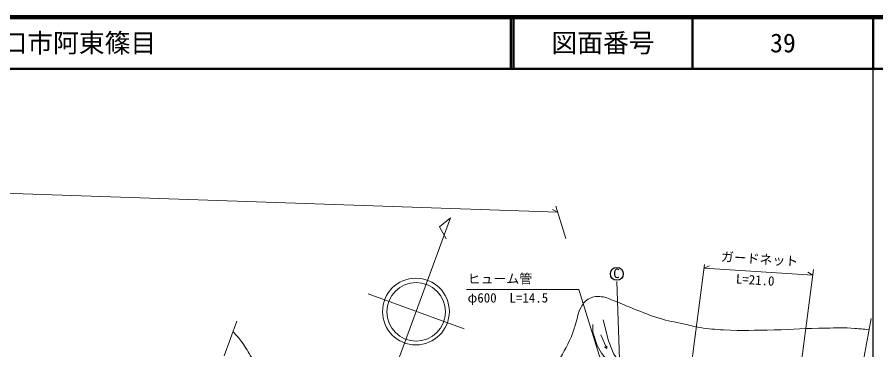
# Model space of a CAD drawing. Units: millimetres, scale not verified. Extents: x 40000 to 680000, y 20000 to 380000.
# Drawn here: x 413067 to 579500, y 315454 to 380000 of the extents above; entities that cross this region are included whole.
import ezdxf
from ezdxf.enums import TextEntityAlignment as Align

# ---------------------------------------------------------------- set-up
doc = ezdxf.new("R2010")
doc.units = ezdxf.units.MM
doc.header["$LTSCALE"] = 1000
doc.linetypes.add('CHAIN', pattern=[18.5, 12, -1.5, 3.5, -1.5])
for name, color, linetype, lineweight in [('M-BGD', 7, 'Continuous', 13), ('M-BMK', 2, 'CHAIN', 13), ('M-BMK-SRVR', 3, 'Continuous', 13), ('M-STR-HTXT', 7, 'Continuous', 13), ('M-STR-STRC', 7, 'Continuous', 13), ('M-TTL', 2, 'Continuous', 140), ('M-TTL-BAND', 7, 'Continuous', 25), ('M-TTL-LINE', 7, 'Continuous', 50)]:
    doc.layers.add(name, color=color, linetype=linetype, lineweight=lineweight)
doc.layers.add('M-TTL-TXT', color=7, linetype='Continuous')
doc.styles.add('ＭＳ ゴシック', font='')
doc.styles.get('ＭＳ ゴシック').set_extended_font_data('MS Gothic')

msp = doc.modelspace()

# ---------------------------------------------------------------- linework, layer by layer
at = {"layer": 'M-BGD'}
for p, q in [((526199, 318384), (527358, 315693)), ((527358, 315693), (527390, 316251)), ((527358, 315693), (526931, 316054))]:
    msp.add_line(p, q, dxfattribs=at)
for points in [[(538793, 299829), (537625, 300676), (535159, 301749), (533157, 303046), (531539, 306820), (531103, 309814), (529935, 312852), (528733, 314598), (527708, 317191), (526651, 321306)], [(524678, 320380), (524674, 318869), (525471, 316307), (526298, 314799), (528139, 312557), (529404, 310428), (530237, 307832), (530445, 306231), (530205, 304486), (529594, 301803)]]:
    msp.add_lwpolyline(points, dxfattribs=at)
msp.add_open_spline([(454902, 318980), (455669, 318162), (455892, 317900), (456465, 317159), (457273, 316114), (457585, 315429), (458292, 314314), (458973, 313241), (459394, 312663), (460016, 311555), (460700, 310335), (460890, 309551), (461561, 308324), (461951, 307611), (462186, 307220), (462630, 306538), (463328, 305465), (463665, 304816), (464503, 303848), (465497, 302701), (466227, 302224), (467369, 301223), (468238, 300460), (468697, 299995), (469628, 299311), (470727, 298503), (471326, 298006), (472542, 297389), (473536, 296886), (474124, 296659), (475184, 296317), (476659, 295840), (477497, 295575), (479027, 295324), (480393, 295100), (481167, 295003), (482549, 294940), (485023, 294826), (486427, 294683), (488890, 294940), (490532, 295111), (491464, 295225), (493053, 295676), (494792, 296170), (495737, 296564), (497376, 297325), (499262, 298201), (500244, 298842), (502051, 299871), (503464, 300676), (504275, 301097), (505638, 301985), (507433, 303155), (508392, 303880), (510137, 305123), (511377, 306006), (512126, 306433), (513291, 307413), (514310, 308269), (514861, 308791), (515693, 309830), (516492, 310830), (516869, 311449), (517518, 312552), (518759, 314660), (519551, 315807), (520488, 318066), (520892, 319040), (521032, 319618), (521361, 320619), (521757, 321823), (521717, 322612), (522354, 323709), (522820, 324513), (523173, 325008), (524006, 325422), (524835, 325834), (525431, 325878), (526351, 325771), (527424, 325645), (527958, 325257), (528969, 324876), (530432, 324325), (531224, 323945), (532680, 323378), (534564, 322645), (535596, 322157), (537531, 321570), (539324, 321026), (540374, 320890), (542203, 320480), (543477, 320195), (544181, 319984), (545469, 319776), (547225, 319492), (548225, 319424), (550001, 319327), (553816, 319120), (555963, 319262), (559783, 319327), (563694, 319394), (565880, 319649), (569791, 319680), (571986, 319697), (573222, 319787), (575411, 319616), (576492, 319531), (576868, 319503), (578172, 319329)], degree=3, knots=[0, 0, 0, 0, 1, 1, 1, 2, 2, 2, 3, 3, 3, 4, 4, 4, 5, 5, 5, 6, 6, 6, 7, 7, 7, 8, 8, 8, 9, 9, 9, 10, 10, 10, 11, 11, 11, 12, 12, 12, 13, 13, 13, 14, 14, 14, 15, 15, 15, 16, 16, 16, 17, 17, 17, 18, 18, 18, 19, 19, 19, 20, 20, 20, 21, 21, 21, 22, 22, 22, 23, 23, 23, 24, 24, 24, 25, 25, 25, 26, 26, 26, 27, 27, 27, 28, 28, 28, 29, 29, 29, 30, 30, 30, 31, 31, 31, 32, 32, 32, 33, 33, 33, 34, 34, 34, 35, 35, 35, 36, 36, 36, 36], dxfattribs=at)
at = {"layer": 'M-BMK'}
for p, q in [((578581, 321528), (566842, 258515)), ((434182, 262116), (455638, 321001))]:
    msp.add_line(p, q, dxfattribs=at)
at = {"layer": 'M-BMK-SRVR'}
msp.add_line((481125, 326318), (499703, 319499), dxfattribs=at)
msp.add_lwpolyline([(485314, 309003), (497053, 341040), (494930, 339298), (496236, 337011)], dxfattribs=at)
for centre, radius in [((490356, 322881), 6477), ((490383, 322826), 5676)]:
    msp.add_circle(centre, radius, dxfattribs=at)
at = {"layer": 'M-STR-HTXT'}
for p, q in [((517474, 343359), (519422, 337046)), ((517843, 342163), (516861, 342697)), ((542189, 300362), (546322, 332022)), ((546232, 331333), (547262, 331767)), ((546232, 331333), (567299, 329969)), ((567437, 331024), (563003, 297198)), ((567299, 329969), (566334, 330533))]:
    msp.add_line(p, q, dxfattribs=at)
for points in [[(359540, 345385), (380237, 346887), (517843, 342163)], [(532645, 292480), (521946, 327173), (500163, 327173)]]:
    msp.add_lwpolyline(points, dxfattribs=at)
at = {"layer": 'M-STR-STRC'}
msp.add_line((530259, 300900), (529277, 328692), dxfattribs=at)
at = {"layer": 'M-STR-STRC', "lineweight": 25}
msp.add_circle((529299, 330199), 1250, dxfattribs=at)
at = {"layer": 'M-TTL'}
msp.add_line((680000, 380000), (40000, 380000), dxfattribs=at)
at = {"layer": 'M-TTL-BAND'}
msp.add_line((579000, 20000), (579000, 370000), dxfattribs=at)
at = {"layer": 'M-TTL-LINE'}
for p, q in [((508747, 380000), (508747, 370000)), ((509247, 380000), (509247, 370000)), ((543997, 380000), (543997, 370000)), ((579000, 380000), (579000, 370000)), ((40000, 370000), (680000, 370000))]:
    msp.add_line(p, q, dxfattribs=at)

# ---------------------------------------------------------------- texts
at = {"layer": 'M-STR-HTXT', "style": 'ＭＳ ゴシック'}
for s, p in [('ガードネット', (549389, 332103)), ('L=21.0', (552299, 327801))]:
    msp.add_text(s, height=1833, rotation=356.296, dxfattribs=at).set_placement(p, align=Align.BOTTOM_LEFT)
for s, p in [('ヒューム管', (500389, 327783)), ('φ600\u3000L=14.5', (500367, 324086))]:
    msp.add_text(s, height=1833, dxfattribs=at).set_placement(p, align=Align.BOTTOM_LEFT)
at = {"layer": 'M-STR-STRC', "style": 'ＭＳ ゴシック'}
msp.add_text('C', height=1833, dxfattribs=at).set_placement((528620, 328825), align=Align.BOTTOM_LEFT)
at = {"layer": 'M-TTL-TXT', "style": 'ＭＳ ゴシック'}
msp.add_text('山口市阿東篠目', height=3666, dxfattribs=at).set_placement((405024, 375000), align=Align.MIDDLE_LEFT)
for s, p in [('図面番号', (526622, 375000)), ('39', (561497, 375000))]:
    msp.add_text(s, height=3666, dxfattribs=at).set_placement(p, align=Align.MIDDLE_CENTER)

doc.saveas('drawing.dxf')
